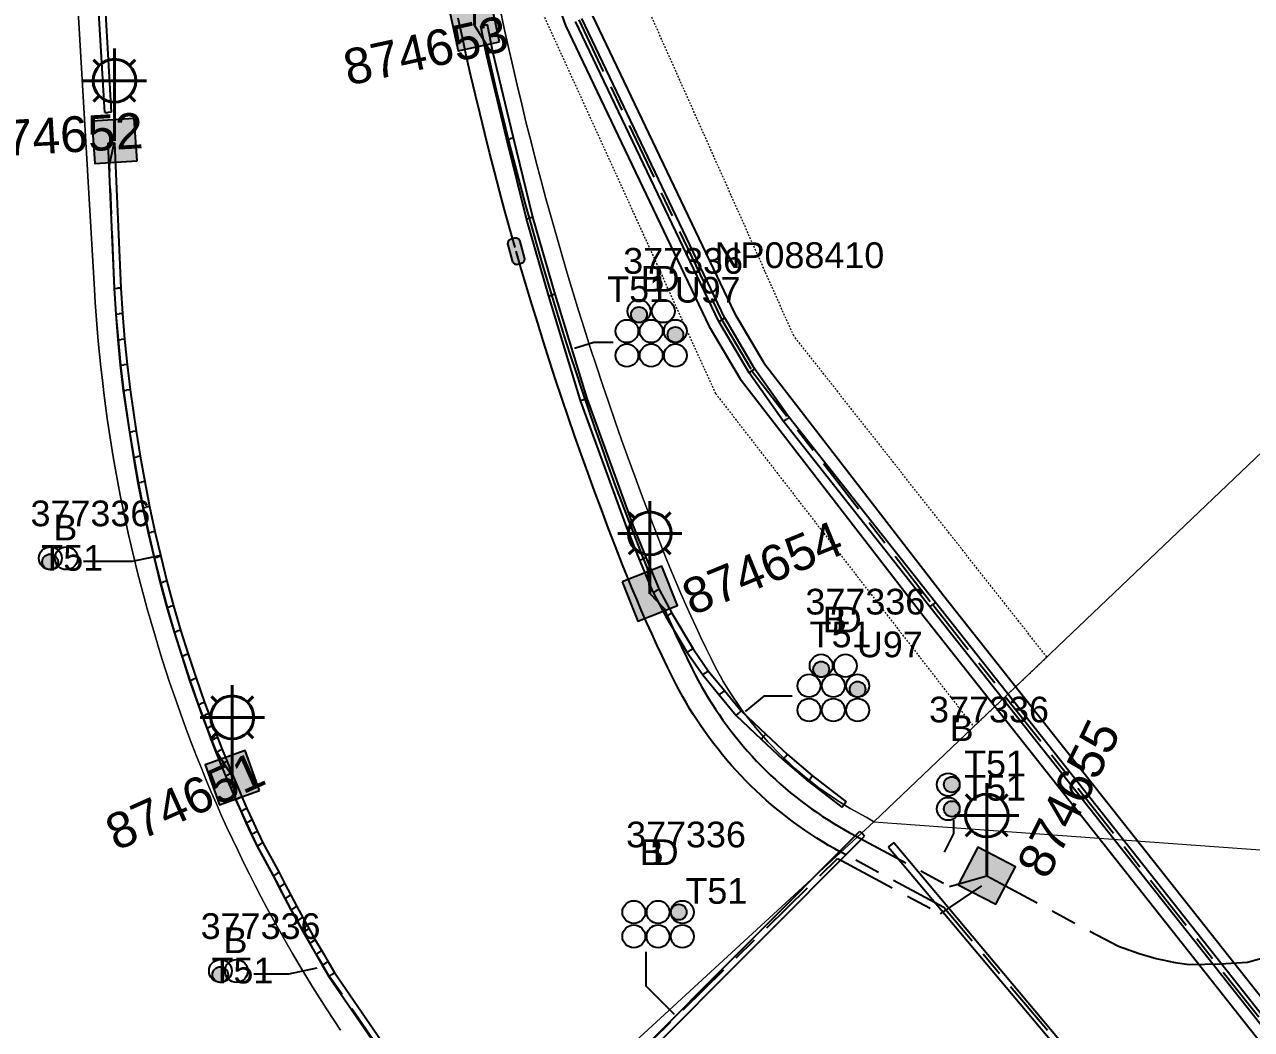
# Model space of a CAD drawing. Header units: metres. Extents: x 289087 to 291245, y 6227587 to 6229773.
# Drawn here: x 290181.5 to 290267.4, y 6228793.6 to 6228864 of the extents above; entities that cross this region are included whole.
import ezdxf
from ezdxf.enums import TextEntityAlignment as Align

# ---------------------------------------------------------------- set-up
doc = ezdxf.new("R2010")
doc.units = ezdxf.units.M
for name, pattern in [('Cable Exist UG', [8.2, 4, -1.2, 1.8, -1.2]), ('HIDDEN', [0.375, 0.25, -0.125]), ('HIDDEN2', [0.1875, 0.125, -0.0625])]:
    doc.linetypes.add(name, pattern=pattern)
for name, color, linetype in [('_User Ducts Config', 7, 'Continuous'), ('Duct_SP_EXT', 7, 'Continuous'), ('Equip_HV_EXT', 7, 'Continuous'), ('Equip_SP_SL_EXT', 7, 'Continuous'), ('Mains_HV_EXT', 7, 'Continuous'), ('Mains_SL_EXT', 7, 'Continuous'), ('Mains_TR_EXT', 7, 'Continuous'), ('SupportsUG_SP_LV_SL_EXT', 7, 'Continuous')]:
    doc.layers.add(name, color=color, linetype=linetype)
for name, color, linetype, lineweight in [('Cadastre Land Parcels_SP_EXT', 9, 'Continuous', 5), ('Cadastre Other Property_SP_EXT', 9, 'HIDDEN', 5), ('Cadastre Roads_SP_EXT', 9, 'Continuous', 5)]:
    doc.layers.add(name, color=color, linetype=linetype, lineweight=lineweight)
doc.styles.add('COLUMN_LABEL', font='arial.ttf')
doc.styles.add('iecARIAL', font='arial.ttf', dxfattribs={"height": 2})
doc.styles.add('POLE_LABEL', font='arial.ttf')
doc.styles.get("Standard").update_dxf_attribs({"font": 'arial.ttf'})
doc.linetypes.add('Cable E UG', pattern='A,6,-0.5,["E",Standard,S=1.7,R=0,X=0.5,Y=-1],-2.9', length=9.4)
doc.linetypes.add('Cable P UG', pattern='A,6,-0.5,["P",Standard,S=1.7,R=0,X=0.5,Y=-1],-2.9', length=9.4)

# ---------------------------------------------------------------- blocks, each defined once
blk = doc.blocks.new('COLUMN_EXT')
blk.add_hatch(color=256).paths.add_polyline_path([(-1.485, 1.485), (-1.485, -1.485), (1.485, -1.485), (1.485, 1.485)])
blk.add_lwpolyline([(-1.485, -1.485), (1.485, -1.485), (1.485, 1.485), (-1.485, 1.485)], close=True)
for tag, height, style, flags, p in [('ASSET_NUM', 2.5, 'COLUMN_LABEL', 8, (2, 2)), ('STRUCTURE_PLANT_NUMBER', 0.2, 'POLE_LABEL', 9, (1.813, 0.031)), ('STREET_CODE', 0.2, 'COLUMN_LABEL', 9, (1.813, -0.2))]:
    blk.add_attdef(tag, text='', height=height, dxfattribs=dict(style=style, flags=flags)).set_placement(p, align=Align.MIDDLE_LEFT)
at = {"flags": 9}
for tag, p in [('OWNED_BY', (1.813, -0.6)), ('STATE', (1.813, -0.8)), ('COLUMN_TYPE', (1.813, -0.4)), ('STREETNAME', (1.813, -1.6)), ('SUBURB', (1.813, -1.8)), ('USAGE', (1.813, -1)), ('LEGEND', (1.813, -1.2)), ('LOCATION', (1.813, -1.4)), ('NOTES', (1.813, -2))]:
    blk.add_attdef(tag, text='', height=0.2, dxfattribs=at).set_placement(p, align=Align.MIDDLE_LEFT)
at = {"flags": 1}
blk.add_attdef('Z', (1.813, -2.351), '', height=0.2, dxfattribs=at)
blk = doc.blocks.new('DUCT_EXT')
blk.add_circle((0, 0.8), 0.8)
at = {"flags": 1}
blk.add_attdef('Z', (0, 0), '', height=0.2, dxfattribs=at)
at = {"flags": 9}
for tag, p in [('DUCT_CODE', (0, 0)), ('XSECT_TYPE', (0, -0.2)), ('STATE', (0, -0.6)), ('FB_REFERENCE', (0, -0.4)), ('NOTES', (0, -0.8))]:
    blk.add_attdef(tag, text='', height=0.2, dxfattribs=at).set_placement(p, align=Align.MIDDLE_LEFT)
blk = doc.blocks.new('SL_LANTERN_EXT')
at = {"lineweight": 40}
for p, q in [((0, 1.968), (0, 6.468)), ((-1.459, 5.676), (-1.061, 5.278)), ((1.458, 5.676), (1.06, 5.278)), ((-2.25, 4.218), (2.25, 4.218)), ((-1.459, 2.759), (-1.061, 3.157)), ((0, 0), (0, 2.721)), ((1.458, 2.759), (1.06, 3.157))]:
    blk.add_line(p, q, dxfattribs=at)
blk.add_circle((0, 4.218), 1.5, dxfattribs=at)
at = {"style": 'iecARIAL', "flags": 9}
blk.add_attdef('ASSET_NUM', (1.5, 1.5), '', height=2.5, dxfattribs=at)
for tag, p, height, flags in [('CONSTRUCTED_VOLTAGE', (0.981, -0.653), 0.2, 9), ('CONTROL_TYPE', (0.981, -0.853), 0.2, 9), ('LANTERN_PURPOSE', (0.981, -1.053), 0.2, 9), ('LNUMBER', (2.181, -3.253), 2.5, 8), ('OPERATING_VOLTAGE', (0.981, -1.653), 0.2, 9), ('ORIENTATION', (0.981, -1.853), 0.2, 9), ('LANTERN_TYPE', (0.981, -1.253), 0.2, 9), ('NO_PHASES', (0.981, -1.453), 0.2, 9), ('OWNED_BY', (0.981, -2.053), 0.2, 9), ('STATE', (0.981, -2.253), 0.2, 9), ('CEXIST', (0.981, -2.653), 0.2, 9), ('USAGE', (0.981, -2.453), 0.2, 9), ('CNEW', (0.981, -2.853), 0.2, 9), ('CNUMBER', (0.981, -3.053), 0.2, 9), ('CREMOVE', (0.981, -3.253), 0.2, 9), ('CREPLACE', (0.981, -3.453), 0.2, 9), ('LKINGHEIGHT', (0.981, -3.653), 0.2, 9), ('LBRACKET', (0.981, -3.853), 0.2, 9), ('LBRACKETVOCAB', (0.981, -4.053), 0.2, 9), ('LCATEGORY', (0.981, -4.253), 0.2, 9), ('LCHARGE1', (0.981, -4.453), 0.2, 9), ('LCHARGE1PERCENT', (0.981, -4.653), 0.2, 9), ('LCHARGE2', (0.981, -4.853), 0.2, 9), ('LCHARGE2PERCENT', (0.981, -5.053), 0.2, 9), ('LCHARGE3', (0.981, -5.253), 0.2, 9), ('LCHARGE3PERCENT', (0.981, -5.453), 0.2, 9), ('LEXIST', (0.981, -5.653), 0.2, 9), ('LLAMP', (0.981, -5.853), 0.2, 9), ('LLAMPVOCAB', (0.981, -6.053), 0.2, 9), ('LMAST', (0.981, -6.253), 0.2, 9), ('LMASTVOCAB', (0.981, -6.453), 0.2, 9), ('LNEW', (0.981, -6.653), 0.2, 9), ('LANTNUMBER', (0.981, -6.853), 0.2, 9), ('LOUTREACH', (0.981, -7.253), 0.2, 9), ('LOUTREACHVOCAB', (0.981, -7.453), 0.2, 9), ('LRATECODE', (0.981, -7.653), 0.2, 9), ('LREMOVE', (0.981, -7.853), 0.2, 9), ('LREPLACE', (0.981, -8.053), 0.2, 9), ('LTYPE', (0.981, -8.253), 0.2, 9), ('LTYPEVOCAB', (0.981, -8.453), 0.2, 9), ('LEGEND', (0.981, -8.653), 0.2, 9), ('STREETNAME', (0.981, -9.253), 0.2, 9), ('SUBURB', (0.981, -9.453), 0.2, 1), ('LOCATION', (0.981, -8.853), 0.2, 9), ('NOTES', (0.981, -9.053), 0.2, 9)]:
    blk.add_attdef(tag, p, '', height=height, dxfattribs=dict(flags=flags))
blk = doc.blocks.new('HV_STJ_EXT')
h = blk.add_hatch(color=256)
edge = h.paths.add_edge_path()
edge.add_ellipse((-0.586, 0.131), major_axis=(0.226, 0.226), ratio=1, start_angle=44.99996, end_angle=135)
edge.add_line((-0.906, 0.131), (-0.906, -0.131))
edge.add_ellipse((-0.586, -0.131), major_axis=(0.226, 0.226), ratio=1, start_angle=134.99996, end_angle=225)
edge.add_line((-0.586, -0.451), (0.586, -0.451))
edge.add_ellipse((0.586, -0.131), major_axis=(-0.226, 0.226), ratio=1, start_angle=134.99996, end_angle=225)
edge.add_line((0.906, -0.131), (0.906, 0.131))
edge.add_ellipse((0.586, 0.131), major_axis=(-0.226, 0.226), ratio=1, start_angle=224.99996, end_angle=315)
edge.add_line((0.586, 0.451), (-0.586, 0.451))
blk.add_lwpolyline([(-0.906, 0.131), (-0.906, -0.131, 0.414214), (-0.586, -0.451), (0.586, -0.451, 0.414214), (0.906, -0.131), (0.906, 0.131, 0.414214), (0.586, 0.451), (-0.586, 0.451, 0.414214)], format="xyb", close=True)
for tag, flags, p in [('ORIENTATION', 9, (1.5, 0)), ('Z', 1, (1.5, -0.8)), ('USAGE', 9, (1.5, -0.2)), ('LEGEND', 9, (1.5, -0.4)), ('NOTES', 9, (1.5, -0.6))]:
    blk.add_attdef(tag, text='', height=0.2, dxfattribs=dict(flags=flags)).set_placement(p, align=Align.MIDDLE_LEFT)
blk = doc.blocks.new('CABLE_LARGE_EXT')
h = blk.add_hatch(color=256)
edge = h.paths.add_edge_path()
edge.add_arc((0, 0.55), 0.55, 0, 360)
blk.add_circle((0, 0.55), 0.55)
at = {"flags": 1}
blk.add_attdef('Z', (0, 0), '', height=0.2, dxfattribs=at)
at = {"flags": 9}
for tag, p in [('COND_CODE', (0, 0)), ('XSECT_SIZE', (0, -0.6)), ('STATE', (0, -0.4)), ('FB_REFERENCE', (0, -0.2)), ('NOTES', (0, -0.8))]:
    blk.add_attdef(tag, text='', height=0.2, dxfattribs=at).set_placement(p, align=Align.MIDDLE_LEFT)

msp = doc.modelspace()

# ---------------------------------------------------------------- linework, layer by layer
at = {"layer": '_User Ducts Config'}
for points in [[(290222.671, 6228841.712), (290221.314, 6228841.712), (290219.97, 6228841.287)], [(290185.598, 6228826.395), (290189.03, 6228826.395), (290191.031, 6228826.811)], [(290235.204, 6228816.956), (290233.237, 6228816.956), (290231.918, 6228815.877)], [(290246.503, 6228808.27), (290246.503, 6228807.338), (290245.852, 6228806.031)], [(290224.976, 6228799.043), (290224.976, 6228796.661), (290226.939, 6228794.687)], [(290197.512, 6228797.507), (290199.959, 6228797.505), (290201.961, 6228797.92)]]:
    msp.add_lwpolyline(points, dxfattribs=at)
at = {"layer": 'Cadastre Land Parcels_SP_EXT', "linetype": 'Continuous'}
for points in [[(290203.584, 6228793.556), (290203.086, 6228794.309), (290202.593, 6228795.068), (290202.107, 6228795.831), (290201.627, 6228796.601), (290201.155, 6228797.371), (290200.689, 6228798.146), (290200.23, 6228798.925), (290199.777, 6228799.709), (290199.332, 6228800.496), (290198.893, 6228801.287), (290198.461, 6228802.083), (290198.038, 6228802.88), (290197.619, 6228803.682), (290197.208, 6228804.488), (290196.804, 6228805.297), (290196.408, 6228806.11), (290196.018, 6228806.926), (290195.635, 6228807.745), (290195.262, 6228808.572), (290194.897, 6228809.401), (290194.539, 6228810.235), (290194.187, 6228811.071), (290193.845, 6228811.91), (290193.509, 6228812.752), (290193.18, 6228813.597), (290192.857, 6228814.445), (290192.544, 6228815.296), (290192.237, 6228816.149), (290191.937, 6228817.005), (290191.646, 6228817.864), (290191.361, 6228818.725), (290191.084, 6228819.589), (290190.815, 6228820.455), (290190.551, 6228821.323), (290190.297, 6228822.195), (290190.05, 6228823.067), (290189.81, 6228823.942), (290189.578, 6228824.818), (290189.354, 6228825.698), (290189.136, 6228826.579), (290188.928, 6228827.461), (290188.726, 6228828.346), (290188.532, 6228829.233), (290188.346, 6228830.12), (290188.168, 6228831.011), (290187.996, 6228831.901), (290187.832, 6228832.795), (290187.678, 6228833.688), (290187.53, 6228834.583), (290187.39, 6228835.479), (290187.258, 6228836.378), (290187.133, 6228837.277), (290187.016, 6228838.177), (290186.909, 6228839.077), (290186.806, 6228839.979), (290186.714, 6228840.883), (290186.627, 6228841.787), (290186.551, 6228842.691), (290186.48, 6228843.596), (290186.418, 6228844.502), (290186.364, 6228845.408), (290182.414, 6228912.574)], [(290214.764, 6228865.026), (290215.05, 6228863.694), (290215.344, 6228862.364), (290215.645, 6228861.036), (290215.955, 6228859.71), (290216.272, 6228858.385), (290216.596, 6228857.062), (290216.929, 6228855.741), (290217.268, 6228854.422), (290217.616, 6228853.105), (290217.97, 6228851.79), (290218.332, 6228850.477), (290218.702, 6228849.166), (290219.079, 6228847.858), (290219.464, 6228846.551), (290219.856, 6228845.248), (290220.256, 6228843.946), (290220.664, 6228842.646), (290221.078, 6228841.349), (290221.5, 6228840.054), (290221.929, 6228838.762), (290222.367, 6228837.471), (290222.811, 6228836.184), (290223.262, 6228834.899), (290223.721, 6228833.617), (290224.188, 6228832.338), (290224.661, 6228831.061), (290225.143, 6228829.786), (290225.631, 6228828.515), (290226.126, 6228827.247), (290226.439, 6228826.462), (290226.759, 6228825.679), (290227.085, 6228824.901), (290227.419, 6228824.123), (290227.759, 6228823.35), (290228.105, 6228822.579), (290228.458, 6228821.812), (290228.817, 6228821.047), (290229.184, 6228820.285), (290229.557, 6228819.527), (290229.755, 6228819.136), (290229.96, 6228818.747), (290230.172, 6228818.364), (290230.391, 6228817.984), (290230.616, 6228817.608), (290230.847, 6228817.236), (290231.085, 6228816.867), (290231.33, 6228816.503), (290231.581, 6228816.144), (290231.838, 6228815.789), (290232.102, 6228815.438), (290232.373, 6228815.092), (290232.648, 6228814.751), (290232.93, 6228814.415), (290233.217, 6228814.085), (290233.51, 6228813.759), (290233.809, 6228813.438), (290234.113, 6228813.123), (290234.424, 6228812.813), (290234.739, 6228812.508), (290235.06, 6228812.209), (290235.386, 6228811.916), (290235.717, 6228811.628), (290236.053, 6228811.346), (290236.394, 6228811.072), (290236.739, 6228810.802), (290237.09, 6228810.539), (290237.445, 6228810.281), (290237.803, 6228810.031), (290238.167, 6228809.786), (290238.535, 6228809.547), (290238.908, 6228809.316), (290239.283, 6228809.092), (290239.663, 6228808.873), (290240.047, 6228808.661), (290240.434, 6228808.457), (290240.681, 6228808.302), (290240.935, 6228808.143), (290270.623, 6228836.427)]]:
    msp.add_lwpolyline(points, dxfattribs=at)
at = {"layer": 'Cadastre Other Property_SP_EXT', "linetype": 'HIDDEN2'}
msp.add_lwpolyline([(290212.748, 6228875.733), (290229.851, 6228838.129), (290247.923, 6228814.8), (290247.923, 6228814.8), (290253.049, 6228819.684), (290235.325, 6228842.163), (290223.225, 6228869.316)], dxfattribs=at)
at = {"layer": 'Cadastre Roads_SP_EXT', "linetype": 'Continuous'}
for points in [[(290598.853, 6229114.138), (290503.621, 6229021.426), (290491.129, 6229011.514), (290472.737, 6228996.918), (290427.051, 6228960.665), (290406.853, 6228944.638), (290366.754, 6228912.818), (290352.336, 6228901.377), (290346.383, 6228896.653), (290307.645, 6228865.913), (290271.298, 6228837.071), (290270.623, 6228836.427), (290240.935, 6228808.143), (290346.263, 6228800.518), (290491.473, 6228928.948), (290491.473, 6228928.948), (290499.436, 6228935.878), (290572.012, 6229000.066)], [(290182.414, 6228912.574), (290186.364, 6228845.408), (290186.418, 6228844.502), (290186.48, 6228843.596), (290186.551, 6228842.691), (290186.627, 6228841.787), (290186.714, 6228840.882), (290186.806, 6228839.979), (290186.909, 6228839.077), (290187.016, 6228838.177), (290187.133, 6228837.277), (290187.258, 6228836.378), (290187.39, 6228835.479), (290187.53, 6228834.583), (290187.678, 6228833.688), (290187.832, 6228832.795), (290187.996, 6228831.901), (290188.168, 6228831.011), (290188.346, 6228830.12), (290188.532, 6228829.233), (290188.726, 6228828.346), (290188.928, 6228827.461), (290189.136, 6228826.579), (290189.354, 6228825.698), (290189.578, 6228824.818), (290189.81, 6228823.942), (290190.05, 6228823.067), (290190.297, 6228822.195), (290190.551, 6228821.323), (290190.815, 6228820.455), (290191.084, 6228819.59), (290191.361, 6228818.725), (290191.646, 6228817.864), (290191.937, 6228817.005), (290192.237, 6228816.149), (290192.544, 6228815.296), (290192.857, 6228814.445), (290193.18, 6228813.597), (290193.509, 6228812.752), (290193.845, 6228811.91), (290194.188, 6228811.071), (290194.539, 6228810.235), (290194.897, 6228809.401), (290195.262, 6228808.572), (290195.635, 6228807.745), (290196.018, 6228806.926), (290196.408, 6228806.11), (290196.804, 6228805.297), (290197.208, 6228804.488), (290197.619, 6228803.682), (290198.038, 6228802.88), (290198.461, 6228802.083), (290198.893, 6228801.288), (290199.332, 6228800.496), (290199.777, 6228799.709), (290200.23, 6228798.925), (290200.689, 6228798.146), (290201.155, 6228797.371), (290201.627, 6228796.601), (290202.107, 6228795.831), (290202.593, 6228795.068), (290203.086, 6228794.309), (290203.584, 6228793.556)], [(290212.528, 6228782.011), (290240.935, 6228808.143), (290240.935, 6228808.143), (290240.434, 6228808.457), (290240.047, 6228808.661), (290239.663, 6228808.873), (290239.283, 6228809.092), (290238.907, 6228809.316), (290238.535, 6228809.547), (290238.167, 6228809.786), (290237.803, 6228810.031), (290237.445, 6228810.281), (290237.09, 6228810.539), (290236.739, 6228810.802), (290236.394, 6228811.072), (290236.053, 6228811.346), (290235.717, 6228811.628), (290235.386, 6228811.916), (290235.06, 6228812.209), (290234.739, 6228812.508), (290234.424, 6228812.813), (290234.113, 6228813.123), (290233.809, 6228813.438), (290233.51, 6228813.759), (290233.217, 6228814.085), (290232.93, 6228814.415), (290232.648, 6228814.751), (290232.373, 6228815.092), (290232.102, 6228815.438), (290231.839, 6228815.789), (290231.581, 6228816.144), (290231.33, 6228816.503), (290231.085, 6228816.867), (290230.847, 6228817.236), (290230.616, 6228817.608), (290230.391, 6228817.984), (290230.172, 6228818.364), (290229.96, 6228818.747), (290229.755, 6228819.136), (290229.557, 6228819.527), (290229.184, 6228820.285), (290228.817, 6228821.047), (290228.458, 6228821.812), (290228.105, 6228822.579), (290227.759, 6228823.35), (290227.419, 6228824.123), (290227.085, 6228824.901), (290226.759, 6228825.679), (290226.439, 6228826.462), (290226.126, 6228827.247), (290225.631, 6228828.515), (290225.143, 6228829.786), (290224.661, 6228831.061), (290224.188, 6228832.338), (290223.721, 6228833.617), (290223.262, 6228834.899), (290222.811, 6228836.184), (290222.367, 6228837.472), (290221.929, 6228838.762), (290221.5, 6228840.054), (290221.078, 6228841.349), (290220.664, 6228842.646), (290220.257, 6228843.946), (290219.856, 6228845.248), (290219.464, 6228846.551), (290219.079, 6228847.858), (290218.702, 6228849.166), (290218.332, 6228850.477), (290217.97, 6228851.79), (290217.616, 6228853.105), (290217.268, 6228854.422), (290216.929, 6228855.741), (290216.596, 6228857.062), (290216.272, 6228858.385), (290215.955, 6228859.71), (290215.645, 6228861.036), (290215.344, 6228862.364), (290215.05, 6228863.694), (290214.764, 6228865.026)]]:
    msp.add_lwpolyline(points, dxfattribs=at)
at = {"layer": 'Duct_SP_EXT'}
for p, q in [((290187.079, 6228857.796), (290183.985, 6228910.769)), ((290187.558, 6228857.824), (290184.464, 6228910.797)), ((290213.407, 6228863.847), (290213.643, 6228863.893)), ((290213.781, 6228861.95), (290213.407, 6228863.847)), ((290213.878, 6228863.94), (290213.643, 6228863.893)), ((290214.25, 6228862.052), (290213.878, 6228863.94)), ((290230.075, 6228843.184), (290220.047, 6228864.177)), ((290230.499, 6228843.409), (290220.481, 6228864.384)), ((290213.781, 6228861.95), (290214.015, 6228862.001)), ((290215.228, 6228855.913), (290213.781, 6228861.95)), ((290214.25, 6228862.052), (290214.015, 6228862.001)), ((290215.694, 6228856.026), (290214.25, 6228862.052)), ((290187.079, 6228857.796), (290187.319, 6228857.81)), ((290187.558, 6228857.824), (290187.319, 6228857.81)), ((290215.228, 6228855.913), (290215.461, 6228855.969)), ((290216.599, 6228850.354), (290215.228, 6228855.913)), ((290215.694, 6228856.026), (290215.461, 6228855.969)), ((290217.063, 6228850.478), (290215.694, 6228856.026)), ((290187.283, 6228855.647), (290187.523, 6228855.658)), ((290187.283, 6228855.647), (290187.73, 6228845.487)), ((290187.763, 6228855.669), (290187.523, 6228855.658)), ((290187.763, 6228855.669), (290188.209, 6228845.513)), ((290216.599, 6228850.354), (290216.831, 6228850.416)), ((290218.164, 6228844.938), (290216.599, 6228850.354)), ((290217.063, 6228850.478), (290216.831, 6228850.416)), ((290218.624, 6228845.075), (290217.063, 6228850.478)), ((290187.73, 6228845.487), (290187.97, 6228845.5)), ((290187.73, 6228845.487), (290187.845, 6228843.688)), ((290188.209, 6228845.513), (290187.97, 6228845.5)), ((290188.209, 6228845.513), (290188.324, 6228843.723)), ((290218.164, 6228844.938), (290218.394, 6228845.007)), ((290220.4, 6228837.642), (290218.164, 6228844.938)), ((290218.624, 6228845.075), (290218.394, 6228845.007)), ((290220.856, 6228837.794), (290218.624, 6228845.075)), ((290187.845, 6228843.688), (290188.084, 6228843.706)), ((290187.845, 6228843.688), (290187.99, 6228841.899)), ((290188.324, 6228843.723), (290188.084, 6228843.706)), ((290188.324, 6228843.723), (290188.468, 6228841.942)), ((290230.075, 6228843.184), (290230.287, 6228843.296)), ((290230.08, 6228843.175), (290230.075, 6228843.184)), ((290230.08, 6228843.175), (290230.287, 6228843.296)), ((290232.196, 6228839.58), (290230.08, 6228843.175)), ((290230.493, 6228843.418), (290230.287, 6228843.296)), ((290230.499, 6228843.409), (290230.287, 6228843.296)), ((290232.6, 6228839.841), (290230.493, 6228843.418)), ((290230.493, 6228843.418), (290230.499, 6228843.409)), ((290187.99, 6228841.899), (290188.229, 6228841.92)), ((290187.99, 6228841.899), (290188.166, 6228840.112)), ((290188.468, 6228841.942), (290188.229, 6228841.92)), ((290188.468, 6228841.942), (290188.643, 6228840.163)), ((290188.166, 6228840.112), (290188.405, 6228840.137)), ((290188.166, 6228840.112), (290188.373, 6228838.327)), ((290188.643, 6228840.163), (290188.405, 6228840.137)), ((290188.643, 6228840.163), (290188.849, 6228838.39)), ((290232.196, 6228839.58), (290232.398, 6228839.71)), ((290234.61, 6228836.17), (290232.196, 6228839.58)), ((290232.6, 6228839.841), (290232.398, 6228839.71)), ((290234.994, 6228836.458), (290232.6, 6228839.841)), ((290188.373, 6228838.327), (290188.611, 6228838.358)), ((290188.373, 6228838.327), (290188.806, 6228835.429)), ((290188.849, 6228838.39), (290188.611, 6228838.358)), ((290188.849, 6228838.39), (290189.28, 6228835.502)), ((290220.856, 6228837.794), (290220.628, 6228837.718)), ((290224.073, 6228828.915), (290220.856, 6228837.794)), ((290220.4, 6228837.642), (290220.628, 6228837.718)), ((290223.625, 6228828.743), (290220.4, 6228837.642)), ((290234.61, 6228836.17), (290234.802, 6228836.314)), ((290234.614, 6228836.165), (290234.61, 6228836.17)), ((290234.614, 6228836.165), (290234.802, 6228836.314)), ((290244.862, 6228823.209), (290234.614, 6228836.165)), ((290234.99, 6228836.463), (290234.802, 6228836.314)), ((290234.994, 6228836.458), (290234.802, 6228836.314)), ((290245.239, 6228823.506), (290234.99, 6228836.463)), ((290234.99, 6228836.463), (290234.994, 6228836.458)), ((290188.806, 6228835.429), (290189.043, 6228835.465)), ((290188.806, 6228835.429), (290189.09, 6228833.657)), ((290189.28, 6228835.502), (290189.043, 6228835.465)), ((290189.28, 6228835.502), (290189.563, 6228833.737)), ((290189.09, 6228833.657), (290189.327, 6228833.697)), ((290189.09, 6228833.657), (290189.404, 6228831.89)), ((290189.563, 6228833.737), (290189.327, 6228833.697)), ((290189.563, 6228833.737), (290189.876, 6228831.978)), ((290189.404, 6228831.89), (290189.64, 6228831.934)), ((290189.404, 6228831.89), (290189.75, 6228830.128)), ((290189.876, 6228831.978), (290189.64, 6228831.934)), ((290189.876, 6228831.978), (290190.22, 6228830.225)), ((290189.75, 6228830.128), (290189.985, 6228830.177)), ((290189.75, 6228830.128), (290190.125, 6228828.374)), ((290190.22, 6228830.225), (290189.985, 6228830.177)), ((290190.22, 6228830.225), (290190.594, 6228828.478)), ((290190.125, 6228828.374), (290190.359, 6228828.426)), ((290190.125, 6228828.374), (290190.53, 6228826.626)), ((290190.594, 6228828.478), (290190.359, 6228828.426)), ((290190.594, 6228828.478), (290190.997, 6228826.738)), ((290223.625, 6228828.743), (290223.849, 6228828.829)), ((290224.554, 6228826.468), (290223.625, 6228828.743)), ((290224.073, 6228828.915), (290223.849, 6228828.829)), ((290224.998, 6228826.649), (290224.073, 6228828.915)), ((290190.53, 6228826.626), (290190.764, 6228826.682)), ((290190.53, 6228826.626), (290190.967, 6228824.885)), ((290190.997, 6228826.738), (290190.764, 6228826.682)), ((290190.997, 6228826.738), (290191.431, 6228825.006)), ((290224.998, 6228826.649), (290224.776, 6228826.558)), ((290225.919, 6228824.401), (290224.998, 6228826.649)), ((290224.554, 6228826.468), (290224.776, 6228826.558)), ((290225.475, 6228824.219), (290224.554, 6228826.468)), ((290190.967, 6228824.885), (290191.199, 6228824.945)), ((290191.431, 6228825.006), (290191.199, 6228824.945)), ((290191.431, 6228825.006), (290191.896, 6228823.28)), ((290190.967, 6228824.885), (290191.433, 6228823.152)), ((290225.475, 6228824.219), (290225.697, 6228824.31)), ((290225.484, 6228824.199), (290225.697, 6228824.31)), ((290225.484, 6228824.199), (290226.355, 6228822.524)), ((290225.91, 6228824.42), (290225.697, 6228824.31)), ((290225.919, 6228824.401), (290225.697, 6228824.31)), ((290225.91, 6228824.42), (290226.774, 6228822.759)), ((290191.433, 6228823.152), (290191.664, 6228823.216)), ((290191.896, 6228823.28), (290191.664, 6228823.216)), ((290191.896, 6228823.28), (290192.389, 6228821.566)), ((290244.862, 6228823.209), (290245.05, 6228823.358)), ((290244.862, 6228823.209), (290245.05, 6228823.358)), ((290323.264, 6228724.092), (290244.862, 6228823.209)), ((290245.239, 6228823.506), (290245.05, 6228823.358)), ((290245.239, 6228823.506), (290245.05, 6228823.358)), ((290323.64, 6228724.389), (290245.239, 6228823.506)), ((290191.433, 6228823.152), (290191.93, 6228821.427)), ((290226.355, 6228822.524), (290226.564, 6228822.642)), ((290226.355, 6228822.524), (290227.868, 6228820.011)), ((290226.774, 6228822.759), (290226.564, 6228822.642)), ((290226.774, 6228822.759), (290228.272, 6228820.27)), ((290191.93, 6228821.427), (290192.159, 6228821.496)), ((290192.389, 6228821.566), (290192.159, 6228821.496)), ((290192.389, 6228821.566), (290192.925, 6228819.895)), ((290191.93, 6228821.427), (290192.468, 6228819.747)), ((290192.468, 6228819.747), (290192.696, 6228819.821)), ((290192.925, 6228819.895), (290192.696, 6228819.821)), ((290192.925, 6228819.895), (290193.478, 6228818.196)), ((290227.868, 6228820.011), (290228.07, 6228820.14)), ((290227.868, 6228820.011), (290228.947, 6228818.433)), ((290228.272, 6228820.27), (290228.07, 6228820.14)), ((290228.272, 6228820.27), (290229.331, 6228818.722)), ((290192.468, 6228819.747), (290193.023, 6228818.043)), ((290193.023, 6228818.043), (290193.25, 6228818.12)), ((290193.023, 6228818.043), (290193.608, 6228816.345)), ((290193.478, 6228818.196), (290193.25, 6228818.12)), ((290193.478, 6228818.196), (290194.059, 6228816.508)), ((290228.947, 6228818.433), (290229.139, 6228818.578)), ((290228.947, 6228818.433), (290230.106, 6228817.034)), ((290229.331, 6228818.722), (290229.139, 6228818.578)), ((290229.331, 6228818.722), (290230.476, 6228817.339)), ((290230.106, 6228817.034), (290230.291, 6228817.187)), ((290230.476, 6228817.339), (290230.291, 6228817.187)), ((290230.476, 6228817.339), (290231.65, 6228815.913)), ((290193.608, 6228816.345), (290193.834, 6228816.426)), ((290193.608, 6228816.345), (290193.907, 6228815.548)), ((290194.059, 6228816.508), (290193.834, 6228816.426)), ((290194.059, 6228816.508), (290194.356, 6228815.715)), ((290230.106, 6228817.034), (290231.298, 6228815.586)), ((290193.907, 6228815.548), (290194.131, 6228815.631)), ((290193.907, 6228815.548), (290194.216, 6228814.708)), ((290194.356, 6228815.715), (290194.131, 6228815.631)), ((290194.356, 6228815.715), (290194.665, 6228814.876)), ((290231.298, 6228815.586), (290231.474, 6228815.749)), ((290231.298, 6228815.586), (290233.034, 6228813.937)), ((290231.65, 6228815.913), (290231.474, 6228815.749)), ((290231.65, 6228815.913), (290233.364, 6228814.285)), ((290194.216, 6228814.708), (290194.441, 6228814.792)), ((290194.216, 6228814.708), (290194.535, 6228813.87)), ((290194.665, 6228814.876), (290194.441, 6228814.792)), ((290194.665, 6228814.876), (290194.983, 6228814.042)), ((290194.535, 6228813.87), (290194.759, 6228813.956)), ((290194.535, 6228813.87), (290194.86, 6228813.033)), ((290194.983, 6228814.042), (290194.759, 6228813.956)), ((290194.983, 6228814.042), (290195.307, 6228813.209)), ((290233.034, 6228813.937), (290233.199, 6228814.111)), ((290233.034, 6228813.937), (290234.557, 6228812.504)), ((290233.364, 6228814.285), (290233.199, 6228814.111)), ((290233.364, 6228814.285), (290234.877, 6228812.863)), ((290194.86, 6228813.033), (290195.083, 6228813.121)), ((290194.86, 6228813.033), (290195.193, 6228812.2)), ((290195.307, 6228813.209), (290195.083, 6228813.121)), ((290195.307, 6228813.209), (290195.638, 6228812.38)), ((290195.193, 6228812.2), (290195.415, 6228812.29)), ((290195.193, 6228812.2), (290195.532, 6228811.37)), ((290195.638, 6228812.38), (290195.415, 6228812.29)), ((290195.638, 6228812.38), (290195.975, 6228811.553)), ((290234.557, 6228812.504), (290234.717, 6228812.683)), ((290234.557, 6228812.504), (290236.337, 6228811)), ((290234.877, 6228812.863), (290234.717, 6228812.683)), ((290234.877, 6228812.863), (290236.64, 6228811.373)), ((290195.532, 6228811.37), (290195.754, 6228811.461)), ((290195.532, 6228811.37), (290195.783, 6228810.771)), ((290195.975, 6228811.553), (290195.754, 6228811.461)), ((290195.975, 6228811.553), (290196.226, 6228810.956)), ((290236.337, 6228811), (290236.488, 6228811.186)), ((290236.64, 6228811.373), (290236.488, 6228811.186)), ((290236.64, 6228811.373), (290238.992, 6228809.545)), ((290195.783, 6228810.771), (290196.005, 6228810.864)), ((290195.783, 6228810.771), (290196.005, 6228810.864)), ((290195.783, 6228810.771), (290195.879, 6228810.542)), ((290195.879, 6228810.542), (290196.1, 6228810.636)), ((290195.879, 6228810.542), (290196.233, 6228809.718)), ((290196.226, 6228810.956), (290196.005, 6228810.864)), ((290196.226, 6228810.956), (290196.005, 6228810.864)), ((290196.321, 6228810.729), (290196.1, 6228810.636)), ((290196.226, 6228810.956), (290196.321, 6228810.729)), ((290196.321, 6228810.729), (290196.673, 6228809.91)), ((290236.337, 6228811), (290238.697, 6228809.166)), ((290196.233, 6228809.718), (290196.453, 6228809.814)), ((290196.233, 6228809.718), (290196.595, 6228808.898)), ((290196.673, 6228809.91), (290196.453, 6228809.814)), ((290196.673, 6228809.91), (290197.033, 6228809.093)), ((290238.992, 6228809.545), (290238.844, 6228809.355)), ((290196.595, 6228808.898), (290196.814, 6228808.996)), ((290196.595, 6228808.898), (290196.962, 6228808.083)), ((290197.033, 6228809.093), (290196.814, 6228808.996)), ((290197.033, 6228809.093), (290197.398, 6228808.283)), ((290238.697, 6228809.166), (290238.844, 6228809.355)), ((290196.962, 6228808.083), (290197.18, 6228808.183)), ((290196.962, 6228808.083), (290197.339, 6228807.276)), ((290197.398, 6228808.283), (290197.18, 6228808.183)), ((290197.398, 6228808.283), (290197.773, 6228807.481)), ((290197.339, 6228807.276), (290197.556, 6228807.379)), ((290197.339, 6228807.276), (290197.728, 6228806.463)), ((290197.773, 6228807.481), (290197.556, 6228807.379)), ((290197.773, 6228807.481), (290198.155, 6228806.682)), ((290218.217, 6228785.709), (290239.947, 6228807.492)), ((290218.559, 6228785.372), (290240.287, 6228807.153)), ((290239.947, 6228807.492), (290240.117, 6228807.322)), ((290240.287, 6228807.153), (290240.117, 6228807.322)), ((290197.728, 6228806.463), (290197.941, 6228806.572)), ((290197.728, 6228806.463), (290198.864, 6228804.375)), ((290198.155, 6228806.682), (290197.941, 6228806.572)), ((290198.155, 6228806.682), (290199.289, 6228804.599)), ((290241.955, 6228806.384), (290242.139, 6228806.539)), ((290241.955, 6228806.384), (290291.342, 6228747.702)), ((290242.322, 6228806.693), (290242.139, 6228806.539)), ((290242.322, 6228806.693), (290291.709, 6228748.011)), ((290198.864, 6228804.375), (290199.077, 6228804.487)), ((290198.864, 6228804.375), (290199.269, 6228803.582)), ((290199.289, 6228804.599), (290199.077, 6228804.487)), ((290199.289, 6228804.599), (290199.695, 6228803.802)), ((290199.269, 6228803.582), (290199.482, 6228803.692)), ((290199.269, 6228803.582), (290199.683, 6228802.788)), ((290199.695, 6228803.802), (290199.482, 6228803.692)), ((290199.695, 6228803.802), (290200.108, 6228803.012)), ((290199.683, 6228802.788), (290199.896, 6228802.9)), ((290199.683, 6228802.788), (290200.103, 6228801.998)), ((290200.108, 6228803.012), (290199.896, 6228802.9)), ((290200.108, 6228803.012), (290200.525, 6228802.225)), ((290200.103, 6228801.998), (290200.314, 6228802.112)), ((290200.103, 6228801.998), (290200.53, 6228801.212)), ((290200.525, 6228802.225), (290200.314, 6228802.112)), ((290200.525, 6228802.225), (290200.95, 6228801.443)), ((290200.53, 6228801.212), (290200.74, 6228801.328)), ((290200.53, 6228801.212), (290200.964, 6228800.429)), ((290200.95, 6228801.443), (290200.74, 6228801.328)), ((290200.95, 6228801.443), (290201.383, 6228800.664)), ((290200.964, 6228800.429), (290201.173, 6228800.547)), ((290200.964, 6228800.429), (290201.405, 6228799.65)), ((290201.383, 6228800.664), (290201.173, 6228800.547)), ((290201.383, 6228800.664), (290201.822, 6228799.888)), ((290201.405, 6228799.65), (290201.614, 6228799.769)), ((290201.405, 6228799.65), (290201.853, 6228798.874)), ((290201.822, 6228799.888), (290201.614, 6228799.769)), ((290201.822, 6228799.888), (290202.268, 6228799.116)), ((290201.853, 6228798.874), (290202.06, 6228798.995)), ((290201.853, 6228798.874), (290202.307, 6228798.104)), ((290202.268, 6228799.116), (290202.06, 6228798.995)), ((290202.268, 6228799.116), (290202.719, 6228798.349)), ((290202.719, 6228798.349), (290202.513, 6228798.227)), ((290202.719, 6228798.349), (290203.175, 6228797.591)), ((290202.307, 6228798.104), (290202.513, 6228798.227)), ((290202.307, 6228798.104), (290202.771, 6228797.331)), ((290202.771, 6228797.331), (290202.973, 6228797.461)), ((290203.175, 6228797.591), (290202.973, 6228797.461)), ((290203.175, 6228797.591), (290206.992, 6228792.018)), ((290202.771, 6228797.331), (290206.598, 6228791.743))]:
    msp.add_line(p, q, dxfattribs=at)
at = {"layer": 'Mains_HV_EXT', "linetype": 'Cable E UG'}
msp.add_lwpolyline([(290008.119, 6229310.795), (290010.061, 6229307.295), (290015.969, 6229296.648), (290045.22, 6229243.938), (290078.152, 6229181.505), (290101.37, 6229135.411), (290105.426, 6229127.583), (290109.511, 6229119.797), (290173.078, 6228998.411), (290181.674, 6228982.492), (290206.99, 6228932.294), (290209.356, 6228928.346), (290210.236, 6228926.353), (290211.204, 6228923.148), (290211.687, 6228919.921), (290213.365, 6228898.37), (290214.898, 6228884.253), (290215.845, 6228876.754), (290216.735, 6228871.295), (290219.339, 6228863.898), (290229.403, 6228842.826), (290231.568, 6228839.149), (290244.263, 6228822.741), (290322.673, 6228723.613)], dxfattribs=at)
at = {"layer": 'Mains_HV_EXT', "linetype": 'Cable P UG'}
msp.add_lwpolyline([(290046.979, 6229244.89), (290079.93, 6229182.421), (290103.156, 6229136.311), (290107.197, 6229128.512), (290111.282, 6229120.725), (290174.844, 6228999.35), (290183.447, 6228983.418), (290208.743, 6228933.259), (290211.162, 6228929.21), (290212.115, 6228927.048), (290213.161, 6228923.587), (290213.674, 6228920.158), (290215.35, 6228898.674), (290216.887, 6228884.463), (290217.256, 6228880.704), (290217.825, 6228877.04), (290218.681, 6228871.792), (290221.19, 6228864.663), (290231.17, 6228843.766), (290233.228, 6228840.272), (290245.838, 6228823.974), (290324.23, 6228724.868)], dxfattribs=at)
at = {"layer": 'Mains_HV_EXT', "linetype": 'Cable Exist UG'}
for points in [[(290215.815, 6228848.351), (290215.443, 6228849.671), (290215.076, 6228851.001), (290214.717, 6228852.331), (290214.365, 6228853.666), (290214.021, 6228855.001), (290213.685, 6228856.339), (290213.356, 6228857.679), (290213.036, 6228859.019), (290212.722, 6228860.363), (290212.417, 6228861.708), (290212.119, 6228863.055), (290211.829, 6228864.403)], [(290290.044, 6228749.616), (290245.838, 6228802.143), (290245.838, 6228802.143), (290238.936, 6228805.855), (290238.621, 6228806.021), (290238.483, 6228806.098), (290238.483, 6228806.098), (290238.19, 6228806.26), (290237.767, 6228806.503), (290237.347, 6228806.754), (290236.928, 6228807.014), (290236.514, 6228807.282), (290236.106, 6228807.556), (290235.704, 6228807.838), (290235.308, 6228808.125), (290234.916, 6228808.42), (290234.53, 6228808.721), (290234.147, 6228809.029), (290233.769, 6228809.347), (290233.4, 6228809.667), (290233.034, 6228809.995), (290232.672, 6228810.334), (290232.321, 6228810.674), (290231.975, 6228811.018), (290231.633, 6228811.373), (290231.297, 6228811.732), (290230.967, 6228812.1), (290230.648, 6228812.468), (290230.332, 6228812.844), (290230.024, 6228813.226), (290229.722, 6228813.612), (290229.424, 6228814.007), (290229.137, 6228814.405), (290228.856, 6228814.806), (290228.581, 6228815.215), (290228.313, 6228815.63), (290228.055, 6228816.045), (290227.804, 6228816.465), (290227.559, 6228816.889), (290227.32, 6228817.322), (290227.09, 6228817.759), (290226.873, 6228818.186), (290226.486, 6228818.974), (290226.108, 6228819.759), (290225.737, 6228820.548), (290225.374, 6228821.338), (290225.017, 6228822.131), (290224.667, 6228822.928), (290224.323, 6228823.73), (290223.987, 6228824.533), (290223.658, 6228825.338), (290223.336, 6228826.144), (290222.833, 6228827.432), (290222.339, 6228828.719), (290221.851, 6228830.009), (290221.372, 6228831.303), (290220.9, 6228832.598), (290220.435, 6228833.896), (290219.978, 6228835.198), (290219.528, 6228836.5), (290219.085, 6228837.808), (290218.651, 6228839.117), (290218.223, 6228840.427), (290217.803, 6228841.741), (290217.391, 6228843.056), (290216.986, 6228844.375), (290216.589, 6228845.696), (290216.199, 6228847.019), (290215.89, 6228848.092)]]:
    msp.add_lwpolyline(points, dxfattribs=at)
at = {"layer": 'Mains_SL_EXT', "linetype": 'Cable Exist UG'}
for points in [[(290212.964, 6228863.883), (290213.75, 6228862.628), (290213.881, 6228862.036), (290214.185, 6228860.694), (290214.185, 6228860.694), (290214.496, 6228859.365), (290214.814, 6228858.032), (290215.14, 6228856.701), (290215.475, 6228855.371), (290215.816, 6228854.044), (290216.166, 6228852.718), (290216.523, 6228851.395), (290216.887, 6228850.074), (290217.26, 6228848.755), (290217.639, 6228847.438), (290218.027, 6228846.123), (290218.421, 6228844.812), (290218.824, 6228843.501), (290219.234, 6228842.194), (290219.65, 6228840.888), (290220.076, 6228839.585), (290220.507, 6228838.285), (290220.947, 6228836.986), (290221.394, 6228835.691), (290221.849, 6228834.398), (290222.311, 6228833.108), (290222.78, 6228831.82), (290223.256, 6228830.535), (290223.741, 6228829.252), (290224.232, 6228827.974), (290224.731, 6228826.696), (290225.047, 6228825.905), (290225.243, 6228824.122)], [(290196.045, 6228811.3), (290194.9, 6228813.041), (290194.9, 6228813.041), (290194.572, 6228813.884), (290194.253, 6228814.722), (290193.943, 6228815.563), (290193.645, 6228816.359), (290193.061, 6228818.056), (290192.506, 6228819.761), (290191.968, 6228821.439), (290191.472, 6228823.163), (290191.005, 6228824.895), (290190.569, 6228826.635), (290190.164, 6228828.382), (290189.789, 6228830.136), (290189.444, 6228831.897), (290189.129, 6228833.663), (290188.845, 6228835.435), (290188.413, 6228838.334), (290188.206, 6228840.116), (290188.03, 6228841.902), (290187.885, 6228843.691), (290187.77, 6228845.488), (290187.414, 6228854.139), (290187.729, 6228855.663)], [(290225.243, 6228824.122), (290226.239, 6228823.08), (290226.239, 6228823.08), (290226.388, 6228822.741), (290226.74, 6228821.958), (290227.097, 6228821.18), (290227.463, 6228820.403), (290227.835, 6228819.629), (290228.215, 6228818.856), (290228.422, 6228818.447), (290228.64, 6228818.034), (290228.866, 6228817.626), (290229.097, 6228817.224), (290229.335, 6228816.826), (290229.58, 6228816.433), (290229.833, 6228816.041), (290230.093, 6228815.655), (290230.359, 6228815.275), (290230.631, 6228814.898), (290230.912, 6228814.525), (290231.199, 6228814.159), (290231.49, 6228813.798), (290231.789, 6228813.442), (290232.092, 6228813.092), (290232.404, 6228812.745), (290232.721, 6228812.406), (290233.044, 6228812.071), (290233.372, 6228811.743), (290233.705, 6228811.421), (290234.047, 6228811.102), (290234.393, 6228810.791), (290234.743, 6228810.488), (290235.1, 6228810.188), (290235.462, 6228809.896), (290235.827, 6228809.611), (290236.199, 6228809.332), (290236.574, 6228809.06), (290236.954, 6228808.793), (290237.34, 6228808.534), (290237.731, 6228808.281), (290238.127, 6228808.035), (290238.525, 6228807.797), (290238.927, 6228807.567), (290239.21, 6228807.41), (290239.334, 6228807.341), (290239.641, 6228807.179), (290246.238, 6228803.631), (290248.84, 6228804.377)], [(290206.631, 6228791.765), (290202.802, 6228797.357), (290202.341, 6228798.125), (290201.887, 6228798.895), (290201.44, 6228799.67), (290200.999, 6228800.449), (290200.565, 6228801.231), (290200.138, 6228802.017), (290199.718, 6228802.807), (290199.304, 6228803.601), (290198.898, 6228804.397), (290197.761, 6228806.485), (290197.375, 6228807.293), (290196.631, 6228808.914), (290196.267, 6228809.741), (290195.968, 6228811.3)], [(290219.511, 6228773.868), (290218.055, 6228780.752), (290217.838, 6228781.305), (290215.864, 6228783.495), (290238.383, 6228805.582), (290238.383, 6228805.582), (290238.701, 6228805.414), (290245.601, 6228801.702), (290248.499, 6228803.676)], [(290248.84, 6228804.377), (290256.056, 6228800.496), (290258.057, 6228799.442), (290259.507, 6228798.922), (290260.695, 6228798.591), (290262.021, 6228798.309), (290263.011, 6228798.163), (290265.196, 6228798.203), (290267.102, 6228798.334), (290268.679, 6228798.78), (290270.653, 6228799.565), (290272.208, 6228800.352), (290273.686, 6228801.387), (290274.954, 6228802.507)]]:
    msp.add_lwpolyline(points, dxfattribs=at)
at = {"layer": 'Mains_TR_EXT', "linetype": 'Cable Exist UG'}
msp.add_lwpolyline([(290046.099, 6229244.414), (290079.041, 6229181.963), (290102.263, 6229135.861), (290106.311, 6229128.048), (290110.397, 6229120.261), (290110.397, 6229120.261), (290173.961, 6228998.881), (290182.56, 6228982.955), (290207.866, 6228932.776), (290210.259, 6228928.778), (290211.175, 6228926.7), (290212.183, 6228923.368), (290212.681, 6228920.04), (290212.681, 6228920.04), (290214.354, 6228898.582), (290215.892, 6228884.369), (290216.835, 6228876.897), (290217.708, 6228871.543), (290220.264, 6228864.281), (290230.287, 6228843.296), (290232.398, 6228839.71), (290245.05, 6228823.358), (290323.452, 6228724.241)], dxfattribs=at)

# ---------------------------------------------------------------- block references
at = {"layer": '_User Ducts Config'}
for name, p in [('DUCT_EXT', (290224.488, 6228843.098)), ('DUCT_EXT', (290226.188, 6228843.098)), ('CABLE_LARGE_EXT', (290224.488, 6228843.098)), ('DUCT_EXT', (290223.638, 6228841.698)), ('DUCT_EXT', (290225.338, 6228841.698)), ('DUCT_EXT', (290227.038, 6228841.698)), ('CABLE_LARGE_EXT', (290227.038, 6228841.698)), ('DUCT_EXT', (290223.638, 6228839.998)), ('DUCT_EXT', (290225.338, 6228839.998)), ('DUCT_EXT', (290227.038, 6228839.998)), ('DUCT_EXT', (290183.265, 6228825.801)), ('CABLE_LARGE_EXT', (290183.254, 6228825.794)), ('DUCT_EXT', (290184.385, 6228825.801)), ('DUCT_EXT', (290237.243, 6228818.275)), ('DUCT_EXT', (290238.943, 6228818.275)), ('CABLE_LARGE_EXT', (290237.243, 6228818.275)), ('DUCT_EXT', (290236.393, 6228816.875)), ('DUCT_EXT', (290238.093, 6228816.875)), ('DUCT_EXT', (290239.793, 6228816.875)), ('CABLE_LARGE_EXT', (290239.793, 6228816.875)), ('DUCT_EXT', (290236.393, 6228815.175)), ('DUCT_EXT', (290238.093, 6228815.175)), ('DUCT_EXT', (290239.793, 6228815.175)), ('DUCT_EXT', (290195.18, 6228796.912)), ('DUCT_EXT', (290196.299, 6228796.912)), ('CABLE_LARGE_EXT', (290195.168, 6228796.906))]:
    msp.add_blockref(name, p, dxfattribs=at)
for name, p, rotation in [('DUCT_EXT', (290246.937, 6228810.757), 90.0000000000002), ('CABLE_LARGE_EXT', (290246.937, 6228810.757), 90.0000000000002), ('DUCT_EXT', (290246.937, 6228809.057), 90.0000000000002), ('CABLE_LARGE_EXT', (290246.937, 6228809.057), 90.0000000000002), ('DUCT_EXT', (290223.324, 6228801.829), 269.9999999999998), ('DUCT_EXT', (290225.024, 6228801.829), 269.9999999999998), ('DUCT_EXT', (290226.724, 6228801.829), 269.9999999999998), ('CABLE_LARGE_EXT', (290226.723, 6228801.829), 269.9999999999998), ('DUCT_EXT', (290223.324, 6228800.129), 269.9999999999998), ('DUCT_EXT', (290225.024, 6228800.129), 269.9999999999998), ('DUCT_EXT', (290226.724, 6228800.129), 269.9999999999998)]:
    msp.add_blockref(name, p, dxfattribs=dict(at, rotation=rotation))
at = {"layer": 'Equip_HV_EXT', "rotation": 285.2885152979201}
msp.add_blockref('HV_STJ_EXT', (290215.89, 6228848.092), dxfattribs=at)
at = {"layer": 'Equip_SP_SL_EXT'}
for p in [(290212.964, 6228863.883), (290187.758, 6228855.809), (290225.244, 6228824.12), (290196.006, 6228811.244), (290248.84, 6228804.377)]:
    msp.add_blockref('SL_LANTERN_EXT', p, dxfattribs=at)
at = {"layer": 'SupportsUG_SP_LV_SL_EXT'}
ref = msp.add_blockref('COLUMN_EXT', (290212.963, 6228863.883), dxfattribs=dict(at, rotation=102.002906331916))
ref.add_attrib('ASSET_NUM', '874653', dxfattribs={"layer": '0', "height": 2.5, "rotation": 12.48288, "style": 'COLUMN_LABEL'}).set_placement((290214.963, 6228864.633), align=Align.TOP_RIGHT)
ref = msp.add_blockref('COLUMN_EXT', (290187.758, 6228855.809), dxfattribs=dict(at, rotation=93.76403485614833))
ref.add_attrib('ASSET_NUM', '874652', dxfattribs={"layer": '0', "height": 2.5, "rotation": 3.27049, "style": 'COLUMN_LABEL'}).set_placement((290189.758, 6228856.559), align=Align.MIDDLE_RIGHT)
ref = msp.add_blockref('COLUMN_EXT', (290225.244, 6228824.12), dxfattribs=dict(at, rotation=291.6518641077869))
ref.add_attrib('ASSET_NUM', '874654', dxfattribs={"layer": '0', "height": 2.5, "rotation": 22.27027, "style": 'COLUMN_LABEL'}).set_placement((290227.244, 6228824.87), align=Align.TOP_LEFT)
ref = msp.add_blockref('COLUMN_EXT', (290248.84, 6228804.377), dxfattribs=dict(at, rotation=332.543257681164))
ref.add_attrib('ASSET_NUM', '874655', dxfattribs={"layer": '0', "height": 2.5, "rotation": 63.52367, "style": 'COLUMN_LABEL'}).set_placement((290250.84, 6228805.127), align=Align.TOP_LEFT)
ref = msp.add_blockref('COLUMN_EXT', (290196.006, 6228811.244), dxfattribs=dict(at, rotation=109.7988758549698))
ref.add_attrib('ASSET_NUM', '874651', dxfattribs={"layer": '0', "height": 2.5, "rotation": 24.15764, "style": 'COLUMN_LABEL'}).set_placement((290198.006, 6228811.994), align=Align.MIDDLE_RIGHT)

# ---------------------------------------------------------------- texts
at = {"layer": '_User Ducts Config'}
for s, p in [('377336', (290223.381, 6228846.516)), ('B', (290224.606, 6228845.261)), ('D', (290225.506, 6228845.261)), ('T51', (290222.257, 6228844.534)), ('U97', (290226.99, 6228844.493)), ('377336', (290181.88, 6228828.841)), ('B', (290183.481, 6228827.845)), ('T51', (290182.638, 6228825.728)), ('377336', (290236.137, 6228822.662)), ('B', (290237.361, 6228821.407)), ('D', (290238.261, 6228821.407)), ('T51', (290236.435, 6228820.365)), ('U97', (290239.745, 6228819.67)), ('377336', (290244.8, 6228815.109)), ('B', (290246.237, 6228813.799)), ('T51', (290247.253, 6228811.335)), ('T51', (290247.253, 6228809.635)), ('377336', (290223.583, 6228806.363)), ('B', (290224.545, 6228805.122)), ('D', (290225.445, 6228805.122)), ('T51', (290227.737, 6228802.412)), ('377336', (290193.794, 6228799.952)), ('B', (290195.395, 6228798.957)), ('T51', (290194.552, 6228796.839))]:
    msp.add_text(s, height=1.8, dxfattribs=at).set_placement(p)
at = {"layer": 'Cadastre Other Property_SP_EXT'}
msp.add_text('NP088410', height=1.8, dxfattribs=at).set_placement((290229.779, 6228846.916))

doc.saveas('drawing.dxf')
